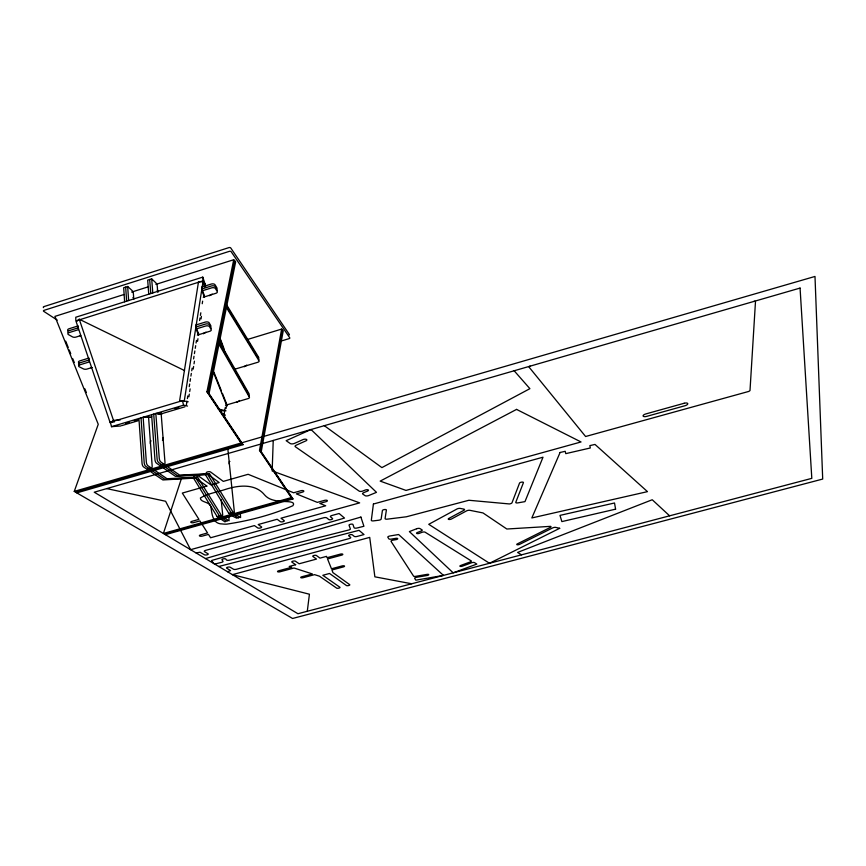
<?xml version="1.0" encoding="UTF-8"?>
<svg xmlns="http://www.w3.org/2000/svg" width="866" height="866" viewBox="0 0 866 866"><rect width="100%" height="100%" fill="white"/><g stroke="black" fill="none" stroke-linecap="round" stroke-linejoin="round"><path stroke-width="1.3" d="M273.234 440.448L272.162 470.92L359.65 502.875L190.585 549.683L165.623 501.273L106.734 488.597M307.289 611.277L309.422 594.217L232.434 574.656L369.717 537.375L374.87 576.821L411.675 583.771M236.894 518.269L233.571 516.634A2.533 0.931 74.8 0 1 232.543 514.945M227.303 520.942L226.914 521.364L223.926 519.34A2.522 0.953 74.9 0 1 222.973 517.89M225.182 407.713L224.207 413.818L224.619 417.78M226.069 408.471L226.416 406.046M203.012 281.829L184.285 400.839L179.63 400.601L198.541 281.602L203.012 281.829L204.701 286.895M186.352 405.169L186.98 401.207M187.392 398.566L187.803 395.924M189.253 386.669L189.665 384.028M190.076 381.376L190.498 378.734M190.91 376.093L191.321 373.452M191.732 370.81L192.144 368.158M193.594 358.914L194.006 356.262M194.428 353.62L194.839 350.979M195.251 348.338L195.662 345.696M196.073 343.044L196.495 340.403M199.602 320.55L200.003 317.963M200.403 315.376L200.815 312.788M202.233 303.728L202.633 301.141M205.004 285.975L205.383 283.583M188.875 396.812L189.297 394.171M189.708 391.529L190.119 388.888M193.205 369.089L193.616 366.448M194.027 363.807L194.439 361.165M197.535 341.366L197.946 338.725M201.031 318.959L201.432 316.371M165.406 534.658L292.979 498.935L291.312 497.604L259.508 450.32L281.634 329.08L247.2 339.569M282.435 329.946L260.363 451.045L292.145 498.264L164.399 534.062M292.979 498.935L261.229 451.76L283.225 330.812L281.634 329.08M234.686 260.796L207.992 392.699L242.047 443.847L75.537 492.148M76.803 492.884L243.065 444.68L209.031 393.597L235.639 261.868L233.723 259.724L155.912 284.394M243.065 444.68L241.029 443.013L206.942 391.789L233.723 259.724M181.416 478.617L163.393 533.456L291.312 497.604M74.259 491.401L814.993 276.449L822.7 479.06L292.567 618.476L74.259 491.401L98.248 424.297L54.915 316.393L123.968 294.516M184.545 370.572L79.25 319.229L76.208 321.795L110.253 422.954L113.478 420.367L120.222 419.902M133.786 299.106A2.23 0.866 70 0 1 133.743 298.748L133.396 293.801A2.674 1.039 69.9 0 0 131.903 290.359L127.67 286.494L123.676 287.761L124.628 301.812M157.926 292.383A2.23 0.823 70.3 0 1 157.666 291.192L157.266 286.245A2.685 0.985 70.1 0 0 155.793 282.781L151.68 278.852L147.675 280.129L148.757 294.191M131.643 292.08L148.248 286.819M202.774 277.131L75.764 317.237L75.851 320.94L203.077 280.822L202.774 277.131L205.74 286.029M78.232 327.813L69.096 330.682A2.782 1.364 -1 0 0 67.992 332.392M201.886 288.963L211.391 285.975A2.76 1.461 -4.2 0 1 215.223 286.657L217.03 289.612A2.75 1.451 -4.3 0 1 216.965 290.575M204.419 297.19L202.081 290.868L211.585 287.88A2.76 1.461 -4.3 0 1 215.428 288.551L217.225 291.506A2.75 1.451 -4.3 0 1 215.807 293.325L203.239 297.255M89.068 360.007L79.878 362.854A2.825 1.331 -1.8 0 0 79.239 364.889M195.9 327.012L205.404 324.079A2.804 1.407 -4.5 0 1 209.334 324.739L210.979 327.629A2.782 1.396 -4.5 0 1 210.839 328.593M198.585 335.218L196.084 328.972L205.599 326.038A2.804 1.407 -4.5 0 1 209.529 326.688L211.185 329.578A2.793 1.396 -4.6 0 1 209.724 331.299L197.318 335.12M92.132 367.498A2.327 1.093 -2.2 0 0 91.753 367.595L87.001 369.057A2.804 1.31 -2 0 1 83.461 368.905L79.326 366.838A2.825 1.321 -1.8 0 1 79.975 364.803L89.166 361.966L88.971 358.059L79.791 360.895A2.815 1.331 -1.8 0 0 79.142 362.941M281.396 340.966L289.103 338.628A1.202 0.595 -6.8 0 0 289.764 337.827L231.157 251.681A1.375 0.758 -4.4 0 0 229.295 251.367L44.069 310.331A1.386 0.693 0 0 0 43.701 311.327L57.275 320.117M234.253 369.36L257.722 362.302A2.457 1.18 -6.1 0 0 258.923 360.624L226.123 307.073M120.861 425.953L111.508 426.678L110.361 422.207L182.423 400.677L188.193 401.781M111.508 426.678L183.592 405.191L187.521 406.067M125.602 423.279L129.348 422.164M134.349 420.67L138.095 419.555M174.986 408.557L178.775 407.431M121.792 425.607L137.997 420.779M149.645 417.304L151.734 416.687M162.202 413.569L184.913 406.804M225.528 405.277L248.022 398.609A2.49 1.126 -6.2 0 0 249.289 397.05L218.86 343.954M205.502 558.581L344.516 518.063L339.115 513.506L331.927 515.486A2.457 0.898 -8.6 0 0 330.541 516.85L332.501 518.463A2.035 0.747 -8.6 0 1 331.353 519.578A2.035 0.747 -8.6 0 1 328.734 519.492L326.763 517.89A2.457 0.898 -8.5 0 0 323.613 517.781L205.599 550.375A2.457 0.855 -6.6 0 0 204.495 551.631L208.035 553.785A2.035 0.704 -6.6 0 1 207.126 554.825A2.035 0.704 -6.6 0 1 204.419 554.781L200.035 552.216L196.127 552.984M150.608 470.703A2.804 1.191 73.5 0 0 151.799 472.479L162.884 479.959L193.573 478.173L197.535 477.036L221.761 516.006A2.544 0.963 74.8 0 0 222.659 514.426L221.187 499.628M163.479 467.25A2.815 1.158 73.5 0 0 164.551 468.777L175.452 476.343L205.48 474.763L209.453 473.615L233.409 512.737A2.544 0.942 74.8 0 0 234.275 511.167L227.758 448.177M193.573 478.173L217.139 516.601L221.025 515.508M205.48 474.763L228.797 513.322L232.683 512.239M227.498 571.712L230.594 570.597L226.719 568.193A1.959 0.66 -7.1 0 1 227.628 567.208A1.959 0.66 -7.1 0 1 230.215 567.241L233.474 569.211A2.327 0.779 -7.2 0 0 236.559 569.243L349.215 538.576A2.338 0.812 -9 0 0 350.568 537.331L348.76 535.859A1.959 0.682 -9 0 1 349.896 534.798A1.959 0.682 -9 0 1 352.386 534.863L354.183 536.346A2.338 0.823 -9.1 0 0 357.149 536.422L364.012 534.549L359.033 530.338L218.762 566.494M110.361 422.207L114.377 421.915M197.535 477.036L167.062 478.757L156.042 471.245A2.815 1.18 73.5 0 1 155.014 469.837M209.453 473.615L179.652 475.131L168.816 467.543A2.815 1.147 73.5 0 1 167.56 465.497M149.905 417.304L143.139 417.25L146.354 462.195A2.847 1.212 73.3 0 0 147.945 465.735L150.976 467.792A2.836 1.202 73.4 0 0 152.178 466.179L148.508 416.449M157.764 414.154L161.823 414.219M222.692 415.117L225.387 415.16M161.217 413.547L155.826 413.461L159.268 458.428A2.847 1.18 73.3 0 0 160.849 461.979L163.826 464.057A2.836 1.169 73.4 0 0 164.995 462.455L161.076 412.703M221.858 414.533L224.554 414.576M221.555 413.731L224.175 414.316M220.776 410.332L223.341 410.949M218.189 408.958L226.015 410.83M521.527 554.835L517.576 552.432L652.239 499.747L669.613 515.822M217.139 516.601L217.886 517.089A2.544 0.974 74.8 0 0 218.762 516.537M228.797 513.322L229.522 513.83A2.544 0.953 74.8 0 0 230.41 513.094M324.306 425.671L381.895 467.608L529.895 388.672L514.155 370.767M259.508 450.32L261.229 451.76M206.942 391.789L209.031 393.597M210.395 505.625C208.554 501.663 200.165 502.237 200.392 497.982C207.872 493.479 216.846 492.224 225.073 489.528C237.955 485.285 255.069 483.066 264.66 494.995C269.142 500.212 276.308 501.035 282.749 501.338C285.239 501.869 296.551 500.84 292.925 505.701C272.054 514.902 249.246 520.78 226.675 524.146A12.709 4.687 -6.7 0 1 222.454 523.973C212.202 524.06 212.008 513.56 210.817 506.307M226.611 306.348L258.718 358.86A2.457 1.18 -6.1 0 1 258.49 360.072M226.416 304.486L258.512 357.117A2.457 1.18 -6.1 0 1 258.49 358.134M218.654 342.038L249.083 395.242A2.49 1.137 -6.1 0 1 249.007 396.173M219.12 341.28L248.878 393.445A2.49 1.137 -6.1 0 1 248.964 394.182M65.697 341.161L68.219 347.428M69.226 349.94L70.741 353.696M72.755 358.708L74.27 362.475M84.846 388.791L86.362 392.547M213.079 371.427L226.578 405.147M196.398 328.257L198.899 334.525M213.891 372.066L221.393 390.837M222.389 393.337L227.39 405.862M202.363 290.229L204.701 296.562M220.657 339.667L223.937 348.533M219.434 337.675L225.063 352.852M79.25 319.229L113.478 420.367M203.077 280.822L204.777 285.899M182.423 400.677L183.592 405.191M240.304 512.759L240.596 517.587L237.436 515.551A2.533 0.931 74.8 0 1 236.418 513.863M228.808 515.984L229.068 520.812L225.853 518.799A2.522 0.953 74.9 0 1 224.9 517.348M202.081 290.868L201.702 287.057L211.185 284.07A2.76 1.472 -4.2 0 1 215.028 284.752L216.825 287.718A2.75 1.451 -4.3 0 1 216.619 288.865M196.084 328.972L195.716 325.053L205.21 322.12A2.793 1.418 -4.4 0 1 209.139 322.78L210.784 325.681A2.782 1.407 -4.5 0 1 210.806 326.395M225.387 521.083L225.052 521.917L221.999 519.881A2.522 0.953 74.9 0 1 220.96 518.193M151.68 278.852L152.795 292.914M149.677 279.491L150.781 293.552M153.704 414.1L157.114 459.056A2.847 1.18 73.3 0 0 158.695 462.606L161.682 464.685A2.836 1.169 73.4 0 0 162.851 463.743M151.593 414.727L154.96 459.684A2.847 1.191 73.3 0 0 156.54 463.223L159.539 465.302A2.836 1.18 73.4 0 0 160.686 464.577M141.028 417.877L144.2 462.823A2.847 1.212 73.3 0 0 145.791 466.352L148.833 468.419A2.825 1.202 73.4 0 0 149.915 468.041M138.917 418.505L142.056 463.44A2.847 1.212 73.3 0 0 143.648 466.98L146.7 469.036A2.825 1.202 73.4 0 0 147.902 468.084M127.67 286.494L128.633 300.545M125.667 287.122L126.631 301.173M238.821 517.435L238.442 518.139L235.498 516.093A2.533 0.931 74.8 0 1 234.654 514.88M43.571 307.603A1.386 0.693 0.1 0 1 43.939 306.607L228.873 247.633A1.364 0.769 -4.3 0 1 230.735 247.947L289.32 334.428A1.191 0.595 -6.8 0 1 288.843 335.164M79.51 335.543A2.23 1.7 -45.8 0 0 80.765 335.575L75.981 337.08A2.771 1.353 -1.2 0 1 72.419 336.842L68.501 334.633A2.782 1.364 -1 0 1 69.172 332.576L78.319 329.708L78.135 325.908L69.009 328.777A2.782 1.364 -1 0 0 68.013 330.595M91.753 367.595A2.262 1.743 -46.8 0 1 90.638 367.617M244.309 366.773A2.046 0.974 -5.9 0 1 245.446 365.993A2.024 1.656 -43.4 0 0 246.702 365.084M209.626 295.75A2.284 1.202 -4.3 0 1 210.839 294.884A2.252 1.775 -41.5 0 0 212.083 294.05M203.542 333.789A2.317 1.158 -4.5 0 1 204.809 332.815A2.284 1.819 -43.1 0 0 205.913 332.143M236.938 402.268A2.068 0.931 -6 0 1 238.063 401.564A2.057 1.689 -45.2 0 0 239.438 400.471M152.838 470.335A2.815 1.18 73.5 0 0 153.921 471.862L164.973 479.353L195.554 477.61L219.823 516.547A2.544 0.963 74.8 0 0 220.733 515.714M151.139 440.924A2.327 0.974 72.9 0 0 150.413 442.331A2.371 1.905 -49.1 0 1 150.251 443.36M165.514 466.373A2.815 1.158 73.5 0 0 166.683 468.16L177.552 475.737L207.461 474.189L231.471 513.278A2.544 0.942 74.8 0 0 232.207 513.094M229.891 461.481A2.078 0.747 73.9 0 0 229.263 462.715A2.1 1.754 -48.7 0 1 229.046 463.851M163.241 437.503A2.338 0.953 72.9 0 0 163.122 438.597A2.371 1.916 -48.7 0 1 162.462 440.448M157.179 290.207A2.219 1.721 -42.9 0 1 157.666 291.192M132.92 297.547A2.219 1.71 -43.6 0 1 133.743 298.748M530.165 366.134A1.472 0.66 -12.9 0 0 529.104 367.184L585.6 436.507L748.787 391.421L749.999 390.588L755.477 301.736A1.559 0.682 -18.2 0 0 753.885 301.422M559.696 528.303L489.485 563.279L428.735 524.32L457.01 508.97A2.349 0.844 -10.8 0 1 460.279 508.418L463.851 509.121A2.349 0.834 -10.9 0 1 463.873 510.323L448.761 518.474A1.927 0.682 -10.7 0 0 448.805 519.448A1.927 0.682 -10.7 0 0 451.489 518.994L466.59 510.864A2.338 0.834 -11 0 1 469.848 510.312L482.99 512.932L506.848 529.018L550.473 526.355A2.187 0.725 -12.2 0 1 550.3 527.437L517.294 543.913A1.775 0.574 -11.7 0 0 517.208 544.757A1.775 0.574 -11.7 0 0 519.676 544.335L552.67 527.903A2.176 0.725 -12.3 0 1 555.68 527.383L559.696 528.303M373.408 504.034L371.33 520.271A2.392 0.866 -9.3 0 0 373.582 520.867L378.68 520.228A2.392 0.866 -9.4 0 0 381.159 519.048L382.404 510.561A2.024 0.736 -9.5 0 1 384.504 509.544A2.024 0.736 -9.5 0 1 386.388 510.063L385.089 518.561A2.382 0.855 -9.6 0 0 387.308 519.156L406.414 516.775L468.885 500.267L509.392 503.947A2.327 0.834 -11.7 0 0 512.012 502.767L519.513 483.152A2.013 0.747 -12 0 1 521.776 482.113A2.013 0.747 -12 0 1 523.421 482.676L515.779 502.302A2.327 0.823 -11.8 0 0 517.684 502.919L524.98 501.62L543.014 457.194L373.408 504.034M560.086 452.485L531.832 517.955L647.476 491.639L595.007 444.431L589.865 445.611L590.309 447.982L565.769 453.643L565.206 451.305L560.086 452.485M516.558 409.401L380.196 481.106L405.992 490.416L581.032 441.963L516.558 409.401M311.013 429.514L286.148 440.675L290.197 443.5A2.847 1.202 -7.5 0 0 294.451 443.414L303.057 439.582A2.371 0.996 -7.7 0 1 306.358 439.387A2.371 0.996 -7.7 0 1 305.947 440.848L296.129 445.221A2.825 1.18 -7.6 0 0 295.587 446.91L359.044 491.022A2.544 0.974 -9.1 0 0 362.908 491L365.181 490.059A2.111 0.812 -9.2 0 1 368.093 489.853A2.111 0.812 -9.2 0 1 367.606 491.054L363.579 492.722A2.522 0.963 -9.1 0 0 362.767 494.042L365.084 495.655A2.511 0.953 -9.2 0 0 368.775 495.525L376.483 492.343L311.013 429.514M416.643 528.747L409.38 531.594L453.178 572.837L476.82 564.091L474.438 562.608A2.089 0.66 -10.9 0 0 471.483 562.792L462.487 566.137A1.743 0.552 -10.8 0 1 460.138 566.353A1.743 0.552 -10.8 0 1 460.701 565.476L470.4 561.872A2.1 0.671 -10.9 0 0 471.093 560.811L425.238 532.276A2.273 0.79 -10.2 0 0 421.85 532.363L419.447 533.294A1.905 0.66 -10.1 0 1 416.849 533.51A1.905 0.66 -10.1 0 1 417.39 532.493L421.212 531.01A2.295 0.801 -10.2 0 0 422.023 529.862L419.956 528.574A2.306 0.801 -10.1 0 0 416.643 528.747M360.895 517.078L211.575 560.508L213.545 563.333A2.382 0.812 -6.9 0 0 216.792 563.56L221.588 562.337A2.382 0.812 -6.9 0 0 222.984 561.265L221.988 559.793A1.992 0.682 -7 0 1 223.493 558.819A1.992 0.682 -7 0 1 225.853 559.09L226.405 559.912A2.382 0.812 -7.1 0 0 229.901 560.075L348.413 530.079A2.382 0.844 -8.9 0 0 350.351 528.866L349.052 525.251A1.992 0.714 -9 0 1 350.762 524.201A1.992 0.714 -9 0 1 352.971 524.536L354.075 527.697A2.382 0.844 -9.1 0 0 357.117 527.989L363.915 526.268L360.895 517.078M800.065 288.075L94.253 492.213L297.947 613.734L811.81 478.357L800.065 288.075M206.844 486.075L182.315 493.079L198.953 519.362L191.949 521.332A2.176 0.801 -6.1 0 0 190.996 522.501A2.176 0.801 -6.1 0 0 193.897 522.588L199.916 520.899L207.548 532.947L200.555 534.896A2.111 0.758 -6.4 0 0 199.613 536.011A2.111 0.758 -6.4 0 0 202.428 536.076L208.468 534.398L210.59 537.754L254.409 525.586L257.711 527.903A2.078 0.758 -7.4 0 0 260.428 527.979A2.078 0.758 -7.4 0 0 261.467 526.853L258.187 524.536L277.174 519.264L280.346 521.624A2.078 0.758 -7.7 0 0 283.063 521.7A2.078 0.758 -7.7 0 0 284.135 520.574L280.974 518.204L325.692 505.787L319.825 503.395L326.071 501.663A2.111 0.801 -8.4 0 0 327.24 500.472A2.111 0.801 -8.4 0 0 324.523 500.364L317.302 502.377L296.302 493.847L302.494 492.115A2.176 0.844 -7.9 0 0 303.663 490.87A2.176 0.844 -7.9 0 0 300.838 490.741L293.628 492.765L248.12 474.297L223.298 481.388L210.676 472.057A2.349 0.942 -6 0 0 207.537 471.894A2.349 0.942 -6 0 0 206.476 473.258L219.174 482.557L210.947 484.906L198.097 475.672A2.349 0.942 -5.7 0 0 194.947 475.51A2.349 0.942 -5.7 0 0 193.919 476.874L206.844 486.075M684.183 403.264L645.82 413.937A3.291 1.288 -14.7 0 0 643.102 416.026A3.291 1.288 -14.7 0 0 646.729 416.362L684.919 405.753A3.323 1.299 -15.4 0 0 687.756 403.621A3.323 1.299 -15.4 0 0 684.183 403.264M295.674 564.719L289.222 566.461L291.712 567.262L278.646 570.791A1.884 0.628 -8 0 0 277.672 571.744A1.884 0.628 -8 0 0 280.129 571.766L294.029 568.009L312.334 573.931L301.833 576.756A1.84 0.595 -8.4 0 0 300.848 577.676A1.84 0.595 -8.4 0 0 303.219 577.687L314.542 574.645L319.446 576.182L336.658 588.122A1.764 0.552 -9 0 0 338.909 588.122A1.764 0.552 -9 0 0 339.916 587.256L322.801 575.284L329.535 573.476L346.432 585.524A1.764 0.563 -9.1 0 0 348.684 585.524A1.764 0.563 -9.1 0 0 349.702 584.658L332.901 572.578L331.959 569.98L343.369 566.916A1.84 0.606 -9 0 0 344.43 565.974A1.84 0.606 -9 0 0 342.07 565.942L331.483 568.789L327.543 558.96L341.626 555.149A1.894 0.639 -8.9 0 0 342.709 554.175A1.894 0.639 -8.9 0 0 340.295 554.132L327.045 557.715L326.504 556.373L319.998 558.137L316.393 555.507A1.905 0.649 -8.5 0 0 313.936 555.463A1.905 0.649 -8.5 0 0 312.886 556.459L316.512 559.079L299.138 563.777L295.403 561.2A1.905 0.639 -8.1 0 0 292.925 561.168A1.905 0.639 -8.1 0 0 291.918 562.142L295.674 564.719M615.596 509.165L561.861 521.592L559.988 515.389L614.514 502.994L615.596 509.165M443.446 575.403L415.842 580.177L414.673 578.391A2.078 0.649 -10.1 0 1 416.6 577.286L427.09 575.479A1.732 0.552 -10.3 0 0 428.746 574.645A1.732 0.552 -10.3 0 0 426.981 574.385L415.658 576.345A2.089 0.66 -10.1 0 1 413.515 576.031L391.118 541.488A2.273 0.779 -9.7 0 1 393.099 540.124L395.946 539.648A1.894 0.649 -9.8 0 0 397.721 538.674A1.894 0.649 -9.8 0 0 395.751 538.349L391.194 539.128A2.284 0.79 -9.7 0 1 388.856 538.836L387.827 537.266A2.295 0.801 -9.7 0 1 389.916 535.989L398.62 534.517L443.446 575.403"/></g></svg>
